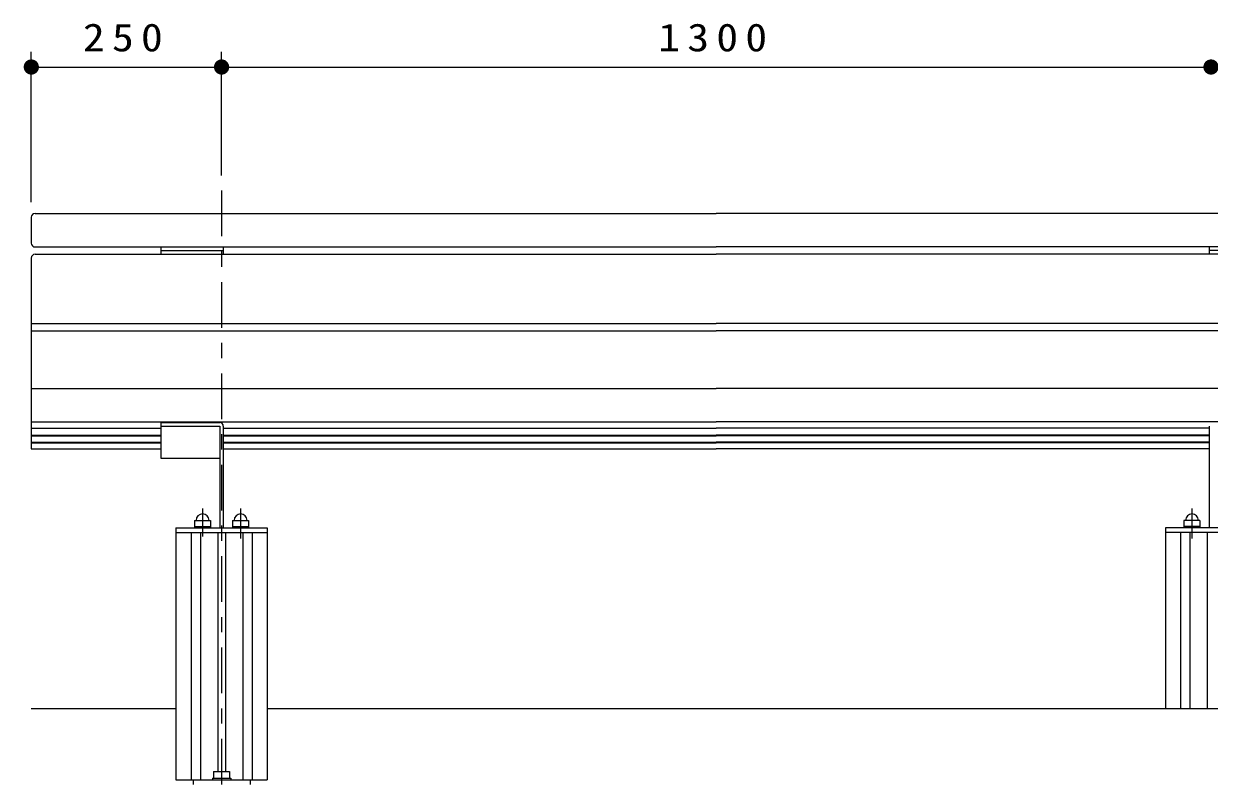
# Model space of a CAD drawing. Units: millimetres on the paper, scale 1:20. Extents: x -365 to 5, y -26 to 257.
# Drawn here: x -314.8 to -236.9, y 106.5 to 156.3 of the extents above; entities that cross this region are included whole.
import ezdxf

# ---------------------------------------------------------------- set-up
doc = ezdxf.new("R2010")
doc.units = ezdxf.units.MM
doc.linetypes.add('USER2', pattern=[6, 3, -1, 1, -1])
doc.layers.add('LY_1', color=7, linetype='Continuous', lineweight=25)
doc.styles.add('ＭＳ ゴシック', font='')
doc.styles.get('ＭＳ ゴシック').set_extended_font_data('MS Gothic')

# ---------------------------------------------------------------- blocks, each defined once
blk = doc.blocks.new('filled_dot')
at = {"color": 0, "linetype": 'Continuous', "lineweight": -2, "const_width": 1.25}
blk.add_lwpolyline([(-0.625, 0, 1), (0.625, 0, 1)], format="xyb", close=True, dxfattribs=at)

msp = doc.modelspace()

# ---------------------------------------------------------------- linework, layer by layer
at = {"layer": 'LY_1', "lineweight": 13}
for p, q in [((-314.336, 144.603), (-314.336, 154.471)), ((-301.836, 146.354), (-301.836, 154.471)), ((-314.336, 153.471), (-301.836, 153.471)), ((-301.836, 153.471), (-236.836, 153.471)), ((-303.836, 122.903), (-303.836, 106.653)), ((-303.221, 122.903), (-303.221, 106.653)), ((-300.451, 122.903), (-300.451, 106.653)), ((-299.836, 122.903), (-299.836, 106.653)), ((-238.836, 122.903), (-238.836, 111.353)), ((-238.221, 122.903), (-238.221, 111.353))]:
    msp.add_line(p, q, dxfattribs=at)
at = {"layer": 'LY_1', "linetype": 'USER2', "lineweight": 13}
for p, q in [((-301.836, 145.354), (-301.836, 87.217)), ((-303.086, 124.479), (-303.086, 122.64)), ((-300.586, 124.479), (-300.586, 122.501)), ((-238.086, 124.479), (-238.086, 122.501))]:
    msp.add_line(p, q, dxfattribs=at)
at = {"layer": 'LY_1'}
for p, q in [((-314.336, 143.603), (-314.336, 141.903)), ((-314.086, 143.853), (-269.336, 143.853)), ((-224.586, 143.853), (-269.336, 143.853)), ((-314.086, 141.653), (-269.336, 141.653)), ((-314.086, 141.174), (-269.336, 141.174)), ((-305.836, 141.653), (-305.836, 141.174)), ((-305.836, 141.428), (-301.724, 141.428)), ((-301.724, 141.653), (-301.724, 141.174)), ((-224.586, 141.653), (-269.336, 141.653)), ((-224.586, 141.174), (-269.336, 141.174)), ((-236.949, 141.653), (-236.949, 141.174)), ((-232.836, 141.428), (-236.949, 141.428)), ((-314.336, 140.924), (-314.336, 128.392)), ((-314.336, 136.634), (-269.336, 136.634)), ((-224.336, 136.634), (-269.336, 136.634)), ((-314.336, 136.151), (-269.336, 136.151)), ((-224.336, 136.151), (-269.336, 136.151)), ((-314.336, 132.353), (-269.336, 132.353)), ((-224.336, 132.353), (-269.336, 132.353)), ((-314.336, 130.161), (-269.336, 130.161)), ((-305.836, 130.118), (-301.949, 130.118)), ((-305.836, 130.118), (-305.836, 127.781)), ((-224.336, 130.161), (-269.336, 130.161)), ((-314.336, 129.752), (-305.836, 129.752)), ((-314.336, 129.299), (-305.836, 129.299)), ((-305.836, 129.894), (-301.949, 129.894)), ((-301.949, 129.894), (-301.949, 123.203)), ((-301.724, 129.893), (-301.724, 123.203)), ((-301.724, 129.752), (-269.336, 129.752)), ((-301.724, 129.299), (-269.336, 129.299)), ((-236.949, 129.752), (-269.336, 129.752)), ((-236.949, 129.299), (-269.336, 129.299)), ((-236.949, 129.893), (-236.949, 123.203)), ((-314.336, 129.255), (-305.836, 129.255)), ((-314.336, 128.845), (-305.836, 128.845)), ((-314.336, 128.802), (-305.836, 128.802)), ((-301.724, 129.255), (-269.336, 129.255)), ((-301.724, 128.845), (-269.336, 128.845)), ((-301.724, 128.802), (-269.336, 128.802)), ((-236.949, 129.255), (-269.336, 129.255)), ((-236.949, 128.845), (-269.336, 128.845)), ((-236.949, 128.802), (-269.336, 128.802)), ((-314.336, 128.392), (-305.836, 128.392)), ((-305.836, 127.781), (-301.949, 127.781)), ((-301.724, 128.392), (-269.336, 128.392)), ((-236.949, 128.392), (-269.336, 128.392)), ((-304.836, 123.203), (-304.836, 106.653)), ((-304.836, 123.203), (-298.836, 123.203)), ((-303.611, 123.703), (-303.611, 123.203)), ((-303.611, 123.703), (-302.561, 123.703)), ((-303.611, 123.303), (-302.561, 123.303)), ((-302.561, 123.703), (-302.561, 123.203)), ((-301.111, 123.703), (-300.061, 123.703)), ((-301.111, 123.703), (-301.111, 123.203)), ((-301.111, 123.303), (-300.061, 123.303)), ((-300.061, 123.703), (-300.061, 123.203)), ((-298.836, 123.203), (-298.836, 106.653)), ((-239.836, 123.203), (-239.836, 111.353)), ((-233.836, 123.203), (-239.836, 123.203)), ((-237.561, 123.703), (-238.611, 123.703)), ((-238.611, 123.703), (-238.611, 123.203)), ((-237.561, 123.303), (-238.611, 123.303)), ((-237.561, 123.703), (-237.561, 123.203)), ((-304.836, 122.903), (-298.836, 122.903)), ((-302.086, 122.903), (-302.086, 107.218)), ((-301.586, 122.903), (-301.586, 107.218)), ((-233.836, 122.903), (-239.836, 122.903)), ((-237.086, 122.903), (-237.086, 111.353)), ((-314.336, 111.353), (-304.836, 111.353)), ((-298.836, 111.353), (-224.336, 111.353)), ((-304.836, 106.653), (-298.836, 106.653)), ((-303.711, 106.653), (-303.711, 106.353)), ((-299.961, 106.653), (-299.961, 106.353))]:
    msp.add_line(p, q, dxfattribs=at)
at = {"layer": 'LY_1', "color": 32, "lineweight": 13}
for p, q in [((-302.436, 106.768), (-302.436, 106.653)), ((-302.436, 106.768), (-301.236, 106.768)), ((-302.361, 107.218), (-302.361, 106.768)), ((-302.361, 107.218), (-301.311, 107.218)), ((-301.836, 107.218), (-301.836, 106.768)), ((-301.311, 107.218), (-301.311, 106.768)), ((-301.236, 106.768), (-301.236, 106.653))]:
    msp.add_line(p, q, dxfattribs=at)
at = {"layer": 'LY_1'}
for centre, radius, start, end in [((-314.086, 143.603), 0.25, 90, 180), ((-314.086, 141.903), 0.25, 180, 270), ((-314.086, 140.924), 0.25, 90, 180), ((-301.949, 129.893), 0.225, 0, 90), ((-303.086, 123.703), 0.425, 0, 180), ((-300.586, 123.703), 0.425, 0, 180), ((-238.086, 123.703), 0.425, 360, 180)]:
    msp.add_arc(centre, radius, start, end, dxfattribs=at)

# ---------------------------------------------------------------- block references
at = {"layer": 'LY_1', "lineweight": 13, "xscale": 0.4, "yscale": 0.4}
msp.add_blockref('filled_dot', (-314.336, 153.471), dxfattribs=at)
at = {"layer": 'LY_1', "lineweight": 13, "xscale": 0.4, "yscale": 0.4, "rotation": 180}
for p in [(-301.836, 153.471), (-236.836, 153.471)]:
    msp.add_blockref('filled_dot', p, dxfattribs=at)

# ---------------------------------------------------------------- texts
at = {"layer": 'LY_1', "char_height": 1.833, "attachment_point": 8, "style": 'ＭＳ ゴシック'}
for s, insert in [('\\T1.33;\\W1.15;250', (-308.086, 154.471)), ('\\T1.33;\\W1.15;1300', (-269.336, 154.471))]:
    msp.add_mtext(s, dxfattribs=dict(at, insert=insert))

doc.saveas('drawing.dxf')
